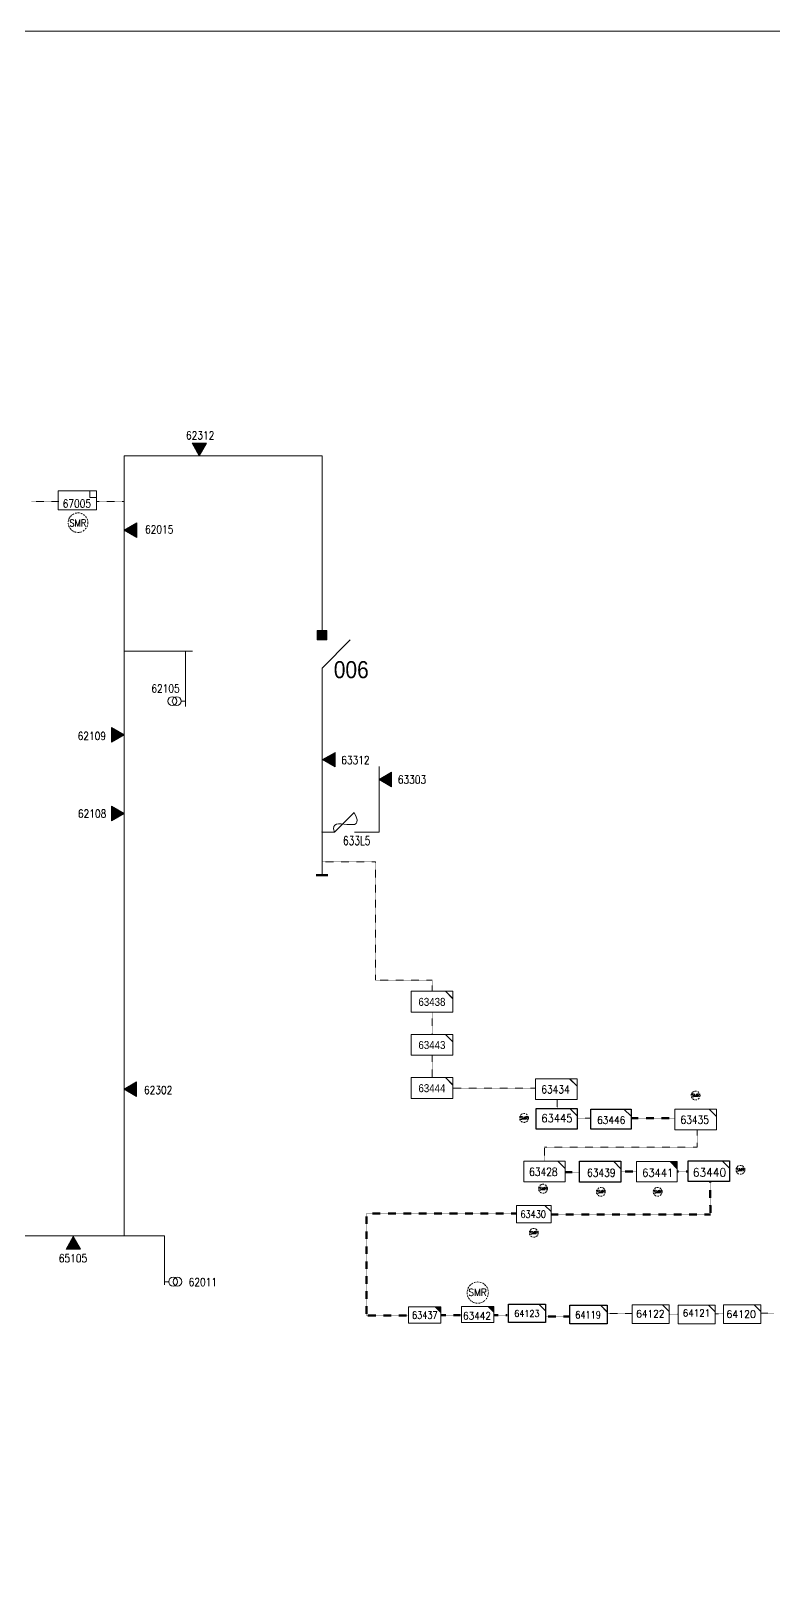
# Model space of a CAD drawing. Header units: metres. Extents: x 65984 to 144644, y -19036 to 23726.
# Drawn here: x 94314 to 94750, y 9847 to 10760 of the extents above; entities that cross this region are included whole.
import ezdxf
from ezdxf.enums import TextEntityAlignment as Align

# ---------------------------------------------------------------- set-up
doc = ezdxf.new("R2010")
doc.units = ezdxf.units.M
doc.header["$MEASUREMENT"] = 0
doc.linetypes.add('DGN Style 3', pattern=[0.013877, 0, -0.013877])
doc.linetypes.add('DGN Style 4', pattern=[1.6, 0.8, -0.4, 0, -0.4])
doc.layers.get('0').update_dxf_attribs({"color": 95, "lineweight": 40})
for name, color, linetype, lineweight in [('ABS', 7, 'Continuous', 40), ('ABS NUMBER', 112, 'Continuous', 30), ('d_switch', 95, 'Continuous', 40), ('d_tf', 1, 'Continuous', 40), ('d_tf no', 6, 'Continuous', 40), ('d_ug cable', 95, 'Continuous', 40), ('d_village name', 7, 'Continuous', 40), ('O H MAIN FEEDER', 4, 'Continuous', 100)]:
    doc.layers.add(name, color=color, linetype=linetype, lineweight=lineweight)
doc.styles.add('Style-Arial', font='arial.ttf')
doc.styles.add('Style-msdefault', font='msdefault.shx')
doc.styles.add('Style-simplex', font='simplex.shx')
doc.styles.add('Style-STANDARD', font='STANDARD.shx')

# ---------------------------------------------------------------- blocks, each defined once
blk = doc.blocks.new('TRANS_2_2')
at = {"color": 0, "linetype": 'Continuous', "lineweight": -2, "ltscale": 500, "flags": 128}
blk.add_lwpolyline([(8668600, 4991700), (8668600, -5008300), (9500, -8300)], close=True, dxfattribs=at)
at = {"color": 0, "linetype": 'Continuous', "lineweight": -2, "ltscale": 500}
blk.add_solid([(8668600, 4991700), (8668600, -5008300), (9500, -8300)], dxfattribs=at)
blk = doc.blocks.new('TFU_1_2')
at = {"layer": 'd_switch', "color": 0, "linetype": 'Continuous', "lineweight": -2, "ltscale": 500}
blk.add_line((0, 5000), (0, 0), dxfattribs=at)
for centre in [(0, 15000), (0, 10000)]:
    blk.add_circle(centre, 5000, dxfattribs=at)
blk = doc.blocks.new('TF3_3_2')
at = {"layer": 'd_village name', "color": 0, "linetype": 'Continuous', "lineweight": -2, "ltscale": 500}
for p, q in [((5650, 4500), (9150, 4500)), ((9150, 4500), (9150, 1000))]:
    blk.add_line(p, q, dxfattribs=at)
at = {"layer": 'd_village name', "color": 0, "linetype": 'Continuous', "lineweight": -2, "ltscale": 500, "flags": 128}
blk.add_lwpolyline([(9150, 1000), (5650, 1000), (5650, 4500)], dxfattribs=at)
at = {"layer": 'd_village name', "color": 0, "linetype": 'Continuous', "lineweight": -2, "ltscale": 500}
blk.add_3dface([(-10850, 4500), (9150, 4500), (9150, -5500), (-10850, -5500)], dxfattribs=at)
blk = doc.blocks.new('FUSE01_1')
at = {"color": 0, "linetype": 'ByBlock', "lineweight": -2, "ltscale": 500}
blk.add_line((0, -8575), (0, -11275), dxfattribs=at)
at = {"color": 0, "linetype": 'ByBlock', "lineweight": -2, "ltscale": 500, "flags": 128}
blk.add_lwpolyline([(0, 25), (0, -2875), (-5600, -8475)], dxfattribs=at)
at = {"color": 0, "linetype": 'ByBlock', "lineweight": -2, "ltscale": 500}
blk.add_open_spline([(-5600, -8475), (1700, -12675), (-5800, -675), (0, -2875)], degree=3, dxfattribs=at)
blk = doc.blocks.new('TF_2_3')
at = {"layer": 'd_village name', "color": 0, "linetype": 'Continuous', "lineweight": -2, "ltscale": 500}
blk.add_line((3150, 2475), (4950, 675), dxfattribs=at)
blk.add_3dface([(-5050, 2475), (4950, 2475), (4950, -2525), (-5050, -2525)], dxfattribs=at)
blk = doc.blocks.new('ABS2_1_1')
at = {"color": 0, "linetype": 'ByBlock', "lineweight": -2, "ltscale": 500}
for q in [(-29900, 43500), (0, 0)]:
    blk.add_line((0, 13600), q, dxfattribs=at)
at = {"color": 0, "linetype": 'ByBlock', "lineweight": -2, "ltscale": 500, "flags": 128}
for points in [[(5000, 43600), (-5000, 43600), (-5000, 53600), (5000, 53600)], [(3791, 49653), (3791, 49653), (3791, 49653)]]:
    blk.add_lwpolyline(points, close=True, dxfattribs=at)
at = {"color": 0, "linetype": 'ByBlock', "lineweight": -2, "ltscale": 500}
for points in [[(5000, 43600), (-5000, 43600), (5000, 53600), (-5000, 53600)], [(3791, 49653), (3791, 49653), (3791, 49653)]]:
    blk.add_solid(points, dxfattribs=at)
blk = doc.blocks.new('TF_2_2')
at = {"layer": 'd_village name', "color": 0, "linetype": 'Continuous', "lineweight": 30, "ltscale": 500}
blk.add_line((3150, 2475), (4950, 675), dxfattribs=at)
blk.add_3dface([(-5050, 2475), (4950, 2475), (4950, -2525), (-5050, -2525)], dxfattribs=at)
blk = doc.blocks.new('TF_1_1')
at = {"layer": 'd_village name', "color": 0, "linetype": 'Continuous', "lineweight": 30, "ltscale": 500}
blk.add_line((3150, 2475), (4950, 675), dxfattribs=at)
blk.add_3dface([(-5050, 2475), (4950, 2475), (4950, -2525), (-5050, -2525)], dxfattribs=at)
blk = doc.blocks.new('SS_1_2')
at = {"layer": 'd_village name', "color": 0, "linetype": 'ByBlock', "lineweight": -2, "ltscale": 500, "flags": 128}
blk.add_lwpolyline([(3475, 2125), (5225, 2125), (5225, 375)], close=True, dxfattribs=at)
at = {"layer": 'd_village name', "color": 0, "linetype": 'ByBlock', "lineweight": -2, "ltscale": 500, "extrusion": (0, 0, -1)}
blk.add_solid([(-3475, 2125), (-5225, 2125), (-5225, 375)], dxfattribs=at)
at = {"layer": 'd_village name', "color": 0, "linetype": 'ByBlock', "lineweight": -2, "ltscale": 500}
blk.add_3dface([(-4775, 2125), (5225, 2125), (5225, -2875), (-4775, -2875)], dxfattribs=at)
blk = doc.blocks.new('TF_1_3')
at = {"layer": 'd_village name', "color": 0, "linetype": 'Continuous', "lineweight": -2, "ltscale": 500}
blk.add_line((3150, 2475), (4950, 675), dxfattribs=at)
blk.add_3dface([(-5050, 2475), (4950, 2475), (4950, -2525), (-5050, -2525)], dxfattribs=at)

msp = doc.modelspace()

# ---------------------------------------------------------------- linework, layer by layer
at = {"color": 94, "linetype": 'DGN Style 3', "lineweight": 13}
for p, q in [((94330.61, 10484.07), (94314.55, 10484.07)), ((94368.89, 10484.07), (94352.61, 10484.07)), ((94516.45, 10272.6), (94485.12, 10272.6)), ((94516.45, 10272.56), (94516.45, 10203.3)), ((94549.74, 10203.3), (94516.45, 10203.3)), ((94549.74, 10203.3), (94549.74, 10196.74)), ((94549.74, 10184.54), (94549.74, 10171.42)), ((94549.74, 10159.22), (94549.74, 10146.11)), ((94610.39, 10139.94), (94562.12, 10139.95)), ((94705.24, 10115.4), (94705.28, 10105.26)), ((94705.28, 10105.26), (94615.71, 10105.26))]:
    msp.add_line(p, q, dxfattribs=at)
at = {"color": 94, "linetype": 'Continuous', "lineweight": 13, "ltscale": 0.426762}
for p, q in [((94368.89, 10396.29), (94409.03, 10396.29)), ((94405.03, 10396.29), (94405.03, 10363.8)), ((94368.83, 10053.22), (94392.69, 10053.22)), ((94392.69, 10053.22), (94392.69, 10024.47))]:
    msp.add_line(p, q, dxfattribs=at)
at = {"color": 94, "linetype": 'DGN Style 3', "lineweight": 140}
for p, q in [((94692.29, 10122.21), (94666.45, 10122.28)), ((94635.95, 10090.66), (94627.89, 10090.66)), ((94669.76, 10090.95), (94660.6, 10090.96)), ((94699.97, 10090.98), (94693.65, 10090.98)), ((94712.86, 10085.03), (94713.13, 10065.75)), ((94713.13, 10065.75), (94619.6, 10065.8))]:
    msp.add_line(p, q, dxfattribs=at)
at = {"color": 251, "linetype": 'DGN Style 3', "lineweight": 140}
for p, q in [((94599.44, 10066.25), (94511.22, 10066.36)), ((94511.22, 10006.48), (94511.22, 10066.36)), ((94535.3, 10006.6), (94511.31, 10006.49)), ((94566.39, 10006.66), (94555.26, 10006.66)), ((94593.71, 10006.65), (94585.94, 10006.65))]:
    msp.add_line(p, q, dxfattribs=at)
at = {"color": 251, "linetype": 'DGN Style 3', "lineweight": 13}
for p, q in [((94652.46, 10007.77), (94667.12, 10007.68)), ((94688.98, 10007.29), (94694.09, 10007.34)), ((94715.95, 10007.55), (94720.8, 10007.59)), ((94742.71, 10007.8), (94750.36, 10007.88))]:
    msp.add_line(p, q, dxfattribs=at)
at = {"color": 94, "linetype": 'Continuous', "lineweight": 13, "ltscale": 0.426762, "flags": 128}
for points in [[(94507.4, 10290.06), (94518.69, 10290.06), (94518.69, 10328.56)], [(94485.1, 10290.06), (94487.62, 10290.06)]]:
    msp.add_lwpolyline(points, dxfattribs=at)
at = {"color": 94, "linetype": 'Continuous', "lineweight": 13, "ltscale": 0.61027, "flags": 128}
for points in [[(94561.94, 10192.42), (94557.55, 10196.74), (94561.94, 10196.74)], [(94561.94, 10167.1), (94557.55, 10171.42), (94561.94, 10171.42)], [(94561.94, 10141.78), (94557.55, 10146.11), (94561.94, 10146.11)], [(94634.87, 10141.1), (94630.48, 10145.42), (94634.88, 10145.42)]]:
    msp.add_lwpolyline(points, close=True, dxfattribs=at)
at = {"color": 94, "linetype": 'DGN Style 3', "lineweight": 13, "flags": 128}
for points in [[(94623.1, 10127.92), (94623.05, 10133.32)], [(94642.88, 10122.2), (94634.93, 10122.19)], [(94615.72, 10105.27), (94615.72, 10097.05)]]:
    msp.add_lwpolyline(points, dxfattribs=at)
at = {"color": 2, "linetype": 'Continuous', "lineweight": 13, "ltscale": 0.61027, "flags": 128}
msp.add_lwpolyline([(94716.7, 10123.3), (94712.31, 10127.62), (94716.7, 10127.62)], close=True, dxfattribs=at)
at = {"color": 251, "linetype": 'Continuous', "lineweight": 0, "ltscale": 0.549243, "flags": 128}
msp.add_lwpolyline([(94652.45, 10008.62), (94648.5, 10012.5), (94652.46, 10012.5)], close=True, dxfattribs=at)
at = {"color": 251, "linetype": 'DGN Style 3', "lineweight": 140, "flags": 128}
msp.add_lwpolyline([(94616.86, 10005.94), (94630.49, 10005.98)], dxfattribs=at)
at = {"color": 94, "linetype": 'Continuous', "lineweight": 13, "ltscale": 0.426762}
msp.add_point((94485.1, 10290.06), dxfattribs=at)
at = {"layer": 'd_ug cable', "color": 2, "linetype": 'DGN Style 4', "lineweight": 13}
for centre, radius in [((94341.88, 10471.63), 5.77), ((94704.44, 10135.55), 2.6), ((94603.68, 10122.38), 2.6), ((94730.73, 10091.95), 2.6), ((94614.86, 10080.87), 2.6), ((94648.81, 10079.09), 2.6), ((94682.17, 10079.09), 2.6), ((94609.42, 10054.97), 2.6), ((94576.52, 10019.93), 6.23)]:
    msp.add_circle(centre, radius, dxfattribs=at)
at = {"layer": 'O H MAIN FEEDER', "color": 94, "lineweight": 13, "ltscale": 0.426762}
for p, q in [((94368.89, 10053.22), (94368.89, 10510.87)), ((94368.89, 10510.87), (94485.1, 10510.87)), ((94485.1, 10510.87), (94485.1, 10406.31)), ((94485.1, 10378.66), (94485.12, 10264.77)), ((94265.53, 10053.22), (94368.89, 10053.22))]:
    msp.add_line(p, q, dxfattribs=at)
at = {"layer": 'O H MAIN FEEDER', "color": 94, "lineweight": 211, "ltscale": 0.384086}
msp.add_line((94481.68, 10264.78), (94488.43, 10264.78), dxfattribs=at)
at = {"layer": 'O H MAIN FEEDER', "color": 140, "lineweight": 13, "ltscale": 0.498271, "flags": 128}
msp.add_lwpolyline([(93711.52, 10760), (95513.11, 10760), (95513.11, 9776.35), (93711.52, 9776.35)], close=True, dxfattribs=at)

# ---------------------------------------------------------------- block references
at = {"color": 2, "linetype": 'Continuous', "lineweight": 13, "ltscale": 0.578128, "xscale": 0.001121445410782374, "yscale": 0.001121445410782374, "zscale": 0.001278390535258018, "rotation": 359.9999999999999}
msp.add_blockref('TF3_3_2', (94342.43, 10485.28), dxfattribs=at)
at = {"color": 94, "linetype": 'Continuous', "lineweight": 13, "ltscale": 0.426762}
for name, p, xscale, yscale, zscale, rotation in [('TFU_1_2', (94404.92, 10366.97), 0.0005121147199878851, 0.0005121147199878851, 0.0005121147199878851, 89.99999999999991), ('FUSE01_1', (94486.53, 10290.06), 0.00204845887995154, -0.00204845887995154, 0.00204845887995154, 270.0000000000001)]:
    msp.add_blockref(name, p, dxfattribs=dict(at, xscale=xscale, yscale=yscale, zscale=zscale, rotation=rotation))
at = {"color": 94, "linetype": 'DGN Style 3', "lineweight": 13, "ltscale": 0.61027, "xscale": 0.002441080165275587, "yscale": 0.002441080165275587, "zscale": 0.002441080165275587, "rotation": 359.9999999999999}
for p in [(94549.86, 10190.7), (94549.86, 10165.38), (94549.86, 10140.06), (94622.8, 10139.38)]:
    msp.add_blockref('TF_2_3', p, dxfattribs=at)
at = {"color": 2, "linetype": 'DGN Style 3', "lineweight": 106, "ltscale": 0.566467, "xscale": 0.002417501031382741, "yscale": 0.002417501031382741, "zscale": 0.001977274933873226, "rotation": 359.9999999999999}
msp.add_blockref('TF_1_1', (94623.01, 10121.94), dxfattribs=at)
at = {"color": 94, "linetype": 'DGN Style 3', "lineweight": 106, "ltscale": 0.541343, "xscale": 0.00237754315867765, "yscale": 0.00237754315867765, "zscale": 0.001779547440485903, "rotation": 359.9999999999999}
msp.add_blockref('TF_1_1', (94654.88, 10121.75), dxfattribs=at)
at = {"color": 2, "linetype": 'DGN Style 3', "lineweight": 13, "ltscale": 0.61027, "xscale": 0.002441080165275587, "yscale": 0.002441080165275587, "zscale": 0.002441080165275587, "rotation": 359.9999999999999}
for name, p in [('TF_2_3', (94704.62, 10121.58)), ('TF_1_3', (94615.84, 10091.01))]:
    msp.add_blockref(name, p, dxfattribs=at)
at = {"color": 2, "linetype": 'DGN Style 3', "lineweight": 106, "ltscale": 0.610204, "xscale": 0.002440685370737436, "yscale": 0.002440685370737436, "zscale": 0.002441080165275587, "rotation": 359.9999999999999}
msp.add_blockref('TF_2_2', (94648.52, 10090.98), dxfattribs=at)
at = {"color": 2, "linetype": 'Continuous', "lineweight": 13, "ltscale": 0.60475, "xscale": 0.002393981157104883, "yscale": 0.002393981157104883, "zscale": 0.002441080165275587}
msp.add_blockref('SS_1_2', (94681.14, 10091.73), dxfattribs=at)
at = {"color": 2, "linetype": 'DGN Style 3', "lineweight": 106, "ltscale": 0.590157, "xscale": 0.002442441773932047, "yscale": 0.002442441773932047, "zscale": 0.002196972148748029, "rotation": 359.9999999999999}
msp.add_blockref('TF_1_1', (94712.3, 10091.2), dxfattribs=at)
at = {"color": 2, "linetype": 'Continuous', "lineweight": 13, "ltscale": 0.523373, "xscale": 0.002041751676919377, "yscale": 0.002041751676919377, "zscale": 0.002196972148748029}
msp.add_blockref('TF_1_3', (94609.51, 10066.05), dxfattribs=at)
at = {"color": 94, "linetype": 'Continuous', "lineweight": 13, "ltscale": 0.426762, "extrusion": (0, 0, -1), "xscale": 0.0005121147199878851, "yscale": 0.0005121147199878851, "zscale": 0.0005121147199878851, "rotation": 89.99999999999991}
msp.add_blockref('TFU_1_2', (-94392.56, 10026.34), dxfattribs=at)
at = {"color": 251, "linetype": 'DGN Style 3', "lineweight": 106, "ltscale": 0.526358, "xscale": 0.002171006327693961, "yscale": 0.002171006327693961, "zscale": 0.001977274933873226, "rotation": 359.9999999999999}
msp.add_blockref('TF_1_1', (94605.6, 10007.86), dxfattribs=at)
at = {"color": 251, "linetype": 'DGN Style 3', "lineweight": 106, "ltscale": 0.549243, "xscale": 0.002196972148748029, "yscale": 0.002196972148748029, "zscale": 0.002196972148748029, "rotation": 359.9999999999999}
msp.add_blockref('TF_1_1', (94641.58, 10007.07), dxfattribs=at)
at = {"color": 251, "linetype": 'DGN Style 3', "lineweight": 13, "ltscale": 0.529133, "zscale": 0.001977274933873226, "rotation": 359.9999999999999}
for p, xscale, yscale in [((94678.16, 10007.34), 0.002186163370179886, 0.002186163370179886), ((94705.13, 10007.18), 0.002186163370179624, 0.002186163370179624)]:
    msp.add_blockref('TF_1_3', p, dxfattribs=dict(at, xscale=xscale, yscale=yscale))
at = {"color": 251, "linetype": 'DGN Style 3', "lineweight": 13, "ltscale": 0.529846, "xscale": 0.002191576705346521, "yscale": 0.002191576705346521, "zscale": 0.001977274933873226, "rotation": 359.9999999999999}
msp.add_blockref('TF_1_3', (94731.87, 10007.41), dxfattribs=at)
at = {"color": 251, "linetype": 'Continuous', "lineweight": 13, "ltscale": 0.500857, "xscale": 0.001906657323651672, "yscale": 0.001906657323651672, "zscale": 0.002196972148748029}
msp.add_blockref('SS_1_2', (94544.91, 10007.57), dxfattribs=at)
at = {"color": 2, "linetype": 'Continuous', "lineweight": 13, "ltscale": 0.500857, "xscale": 0.001906657323651672, "yscale": 0.001906657323651672, "zscale": 0.002196972148748029}
msp.add_blockref('SS_1_2', (94576.05, 10007.82), dxfattribs=at)
at = {"layer": 'ABS', "color": 7, "linetype": 'Continuous', "lineweight": 13, "ltscale": 0.829472, "xscale": 0.000555747191877611, "yscale": -0.0005557471918776113, "zscale": 0.0003680335276451397, "rotation": 180.0000000000004}
msp.add_blockref('ABS2_1_1', (94485.1, 10378.66), dxfattribs=at)
at = {"layer": 'd_tf', "color": 94, "linetype": 'Continuous', "lineweight": 13, "ltscale": 0.426762, "xscale": 8.535245333131417e-07, "yscale": 8.535245333131417e-07, "zscale": 8.535245333131417e-07}
for p, rotation in [((94413.06, 10510.88), 90.00000000000024), ((94368.9, 10347.19), 180.000000000001), ((94485.45, 10332.6), 359.9999999999999), ((94518.56, 10320.92), 359.9999999999999), ((94368.9, 10301.04), 180.000000000001), ((94339.1, 10052.86), 269.9999999999999)]:
    msp.add_blockref('TRANS_2_2', p, dxfattribs=dict(at, rotation=rotation))
for p in [(94369.02, 10467.29), (94368.89, 10139.33)]:
    msp.add_blockref('TRANS_2_2', p, dxfattribs=at)

# ---------------------------------------------------------------- texts
at = {"color": 94, "linetype": 'Continuous', "lineweight": 13, "style": 'Style-STANDARD', "width": 0.833333}
msp.add_text('633L5', height=5.121, dxfattribs=at).set_placement((94505.46, 10285.07), align=Align.MIDDLE_CENTER)
at = {"layer": 'ABS NUMBER', "color": 7, "lineweight": 13, "style": 'Style-Arial', "width": 0.88}
msp.add_text('006', height=10, dxfattribs=at).set_placement((94502.27, 10385.39), align=Align.MIDDLE_CENTER)
at = {"layer": 'd_tf no', "color": 94, "linetype": 'Continuous', "lineweight": 13, "width": 0.909091}
for s, style, p in [('62312', 'Style-STANDARD', (94413.59, 10522.86)), ('62015', 'Style-STANDARD', (94389.55, 10467.67)), ('62105', 'Style-STANDARD', (94393.26, 10374.33)), ('62109', 'Style-STANDARD', (94349.97, 10346.49)), ('63312', 'Style-STANDARD', (94504.7, 10332.32)), ('63303', 'Style-STANDARD', (94537.92, 10320.93)), ('62108', 'Style-STANDARD', (94350.13, 10300.92)), ('63438', 'Style-msdefault', (94549.63, 10190.49)), ('63443', 'Style-msdefault', (94549.63, 10165.17)), ('62302', 'Style-STANDARD', (94388.91, 10138.77)), ('63444', 'Style-msdefault', (94549.63, 10139.85)), ('63434', 'Style-STANDARD', (94622.15, 10139.17)), ('65105', 'Style-STANDARD', (94338.93, 10040.07)), ('62011', 'Style-STANDARD', (94415.14, 10026.12))]:
    msp.add_text(s, height=4.694, dxfattribs=dict(at, style=style)).set_placement(p, align=Align.MIDDLE_CENTER)
at = {"layer": 'd_tf no', "color": 2, "linetype": 'Continuous', "lineweight": 13, "style": 'Style-STANDARD', "width": 0.909091}
for s, p in [('67005', (94341.23, 10482.81)), ('63435', (94703.88, 10121.36)), ('63428', (94615.03, 10090.8))]:
    msp.add_text(s, height=4.694, dxfattribs=at).set_placement(p, align=Align.MIDDLE_CENTER)
at = {"layer": 'd_tf no', "color": 1, "linetype": 'Continuous', "lineweight": 13, "style": 'Style-simplex', "width": 0.909091}
msp.add_text('SMR', height=3.938, dxfattribs=at).set_placement((94341.78, 10471.44), align=Align.MIDDLE_CENTER)
at = {"layer": 'd_tf no', "color": 1, "linetype": 'Continuous', "lineweight": 13, "ltscale": 0.45, "style": 'Style-simplex', "width": 0.909091}
for p in [(94704.42, 10135.61), (94603.66, 10122.44), (94730.7, 10092.02), (94614.84, 10080.94), (94648.78, 10079.16), (94682.15, 10079.16), (94609.39, 10055.04)]:
    msp.add_text('SMR', height=1.772, dxfattribs=at).set_placement(p, align=Align.MIDDLE_CENTER)
at = {"layer": 'd_tf no', "color": 2, "linetype": 'Continuous', "lineweight": 40, "ltscale": 0.939523, "style": 'Style-simplex', "width": 0.909091}
msp.add_text('63445', height=4.699, dxfattribs=at).set_placement((94623.01, 10122.22), align=Align.MIDDLE_CENTER)
at = {"layer": 'd_tf no', "color": 94, "linetype": 'Continuous', "lineweight": 40, "ltscale": 0.84557, "style": 'Style-simplex', "width": 0.909091}
msp.add_text('63446', height=4.229, dxfattribs=at).set_placement((94654.87, 10121.14), align=Align.MIDDLE_CENTER)
at = {"layer": 'd_tf no', "color": 2, "linetype": 'Continuous', "lineweight": 40, "width": 0.909091}
for s, style, p in [('63439', 'Style-STANDARD', (94649.06, 10090.27)), ('63441', 'Style-simplex', (94682.17, 10090.27))]:
    msp.add_text(s, height=4.694, dxfattribs=dict(at, style=style)).set_placement(p, align=Align.MIDDLE_CENTER)
at = {"layer": 'd_tf no', "color": 2, "linetype": 'Continuous', "lineweight": 40, "ltscale": 1.013825, "style": 'Style-simplex', "width": 0.909091}
msp.add_text('63440', height=5.026, dxfattribs=at).set_placement((94712.62, 10090.47), align=Align.MIDDLE_CENTER)
at = {"layer": 'd_tf no', "color": 2, "linetype": 'Continuous', "lineweight": 13, "ltscale": 0.9, "width": 0.909091}
for s, style, p in [('63430', 'Style-STANDARD', (94609.09, 10065.93)), ('63442', 'Style-simplex', (94576.09, 10006.32))]:
    msp.add_text(s, height=4.225, dxfattribs=dict(at, style=style)).set_placement(p, align=Align.MIDDLE_CENTER)
at = {"layer": 'd_tf no', "color": 1, "linetype": 'Continuous', "lineweight": 13, "ltscale": 1.08, "style": 'Style-simplex', "width": 0.909091}
msp.add_text('SMR', height=4.253, dxfattribs=at).set_placement((94576.45, 10020.08), align=Align.MIDDLE_CENTER)
at = {"layer": 'd_tf no', "color": 251, "linetype": 'Continuous', "lineweight": 13, "ltscale": 0.9, "style": 'Style-STANDARD', "width": 0.909091}
msp.add_text('63437', height=4.225, dxfattribs=at).set_placement((94545.44, 10006.73), align=Align.MIDDLE_CENTER)
at = {"layer": 'd_tf no', "color": 251, "linetype": 'Continuous', "lineweight": 40, "ltscale": 0.81, "style": 'Style-simplex', "width": 0.909091}
msp.add_text('64123', height=3.802, dxfattribs=at).set_placement((94605.39, 10007.68), align=Align.MIDDLE_CENTER)
at = {"layer": 'd_tf no', "color": 251, "linetype": 'Continuous', "lineweight": 40, "ltscale": 0.9, "style": 'Style-STANDARD', "width": 0.909091}
msp.add_text('64119', height=4.225, dxfattribs=at).set_placement((94641.28, 10006.88), align=Align.MIDDLE_CENTER)
at = {"layer": 'd_tf no', "color": 251, "linetype": 'Continuous', "lineweight": 13, "ltscale": 0.875418, "style": 'Style-simplex', "width": 0.909091}
msp.add_text('64122', height=4.263, dxfattribs=at).set_placement((94677.84, 10007.51), align=Align.MIDDLE_CENTER)
at = {"layer": 'd_tf no', "color": 251, "linetype": 'Continuous', "lineweight": 13, "ltscale": 0.861902, "style": 'Style-simplex', "width": 0.909091}
msp.add_text('64121', height=4.146, dxfattribs=at).set_placement((94704.94, 10007.99), align=Align.MIDDLE_CENTER)
at = {"layer": 'd_tf no', "color": 251, "linetype": 'Continuous', "lineweight": 13, "ltscale": 0.901463, "style": 'Style-simplex', "width": 0.909091}
msp.add_text('64120', height=4.446, dxfattribs=at).set_placement((94731.17, 10007.3), align=Align.MIDDLE_CENTER)

doc.saveas('drawing.dxf')
